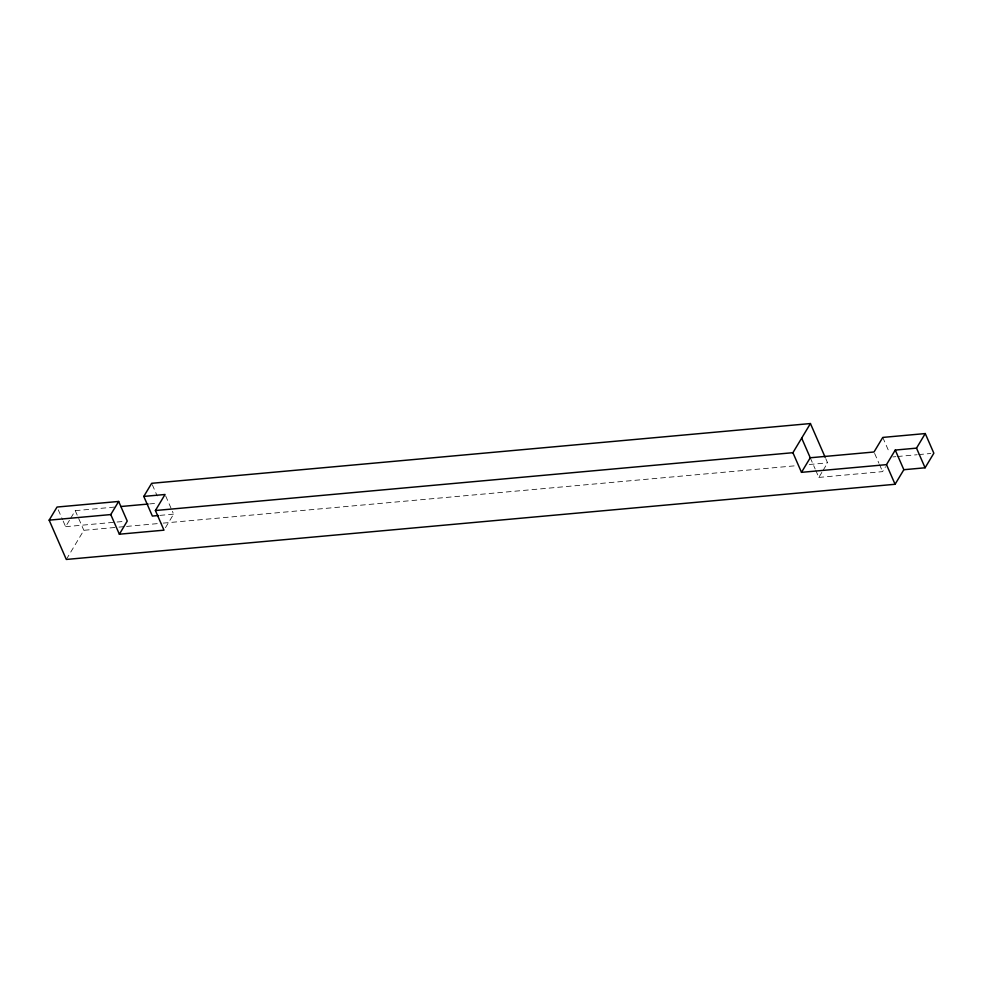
<?xml version="1.0" encoding="UTF-8"?>
<svg xmlns="http://www.w3.org/2000/svg" width="983" height="983" viewBox="0 0 983 983"><rect width="100%" height="100%" fill="white"/><g stroke="black" fill="none" stroke-linecap="round" stroke-linejoin="round"><path stroke-width="0.74" stroke-dasharray="4.92 3.69" d="M63.17 521.076L65.615 526.679L70.063 519.282M70.801 518.053L75.249 510.656L116.24 506.933M66.316 559.45L83.838 530.304L117.432 527.257M165.463 527.699L173.622 514.134L172.394 511.332M815.767 470.402L818.839 477.419L822.488 471.349M823.213 470.132L827.6 462.846L825.757 458.631M818.839 477.419L882.587 471.631L885.511 466.778M149.625 503.91L157.219 503.222M159.959 515.375L173.622 514.134M65.615 526.679L124.239 521.371M118.968 527.109L125.074 526.556M126.598 526.421L161.728 523.239M163.252 523.103L795.53 465.758M809.267 464.504L827.6 462.846M892.871 456.923L895.906 456.653M897.418 456.517L917.151 454.724M918.675 454.588L930.815 453.482M882.771 437.423L889.504 452.856M874.624 453.396L878.913 463.214M879.527 464.615L882.587 471.631M810.25 457.771L815.165 469.002M165.648 495.887L171.779 509.919M152.291 484.705L157.194 495.936M75.249 510.656L83.838 530.304M58.255 509.845L62.556 519.663"/><path stroke-width="1.47" d="M825.142 457.23L810.434 423.55L792.912 452.696L801.489 472.344L810.25 457.771L874.01 451.996L882.771 437.423L925.261 433.564L933.85 453.212L925.089 467.785L903.844 469.714L895.083 484.275L66.316 559.45L49.15 520.154L57.039 507.044L118.66 501.453L127.249 521.101L119.361 534.211L110.772 514.564L118.66 501.453M158.447 515.51L152.365 516.063L143.788 496.415L151.677 483.304L810.434 423.55M119.361 534.211L163.989 530.169L155.4 510.521L165.033 494.486L143.788 496.415M801.489 472.344L886.494 464.64L895.255 450.067L916.512 448.137L925.261 433.564M120.786 506.528L148.114 504.046M49.15 520.154L110.772 514.564M155.4 510.521L792.912 452.696M916.512 448.137L925.089 467.785M895.255 450.067L903.844 469.714M886.494 464.64L895.083 484.275M801.673 438.123L810.25 457.771"/></g></svg>
